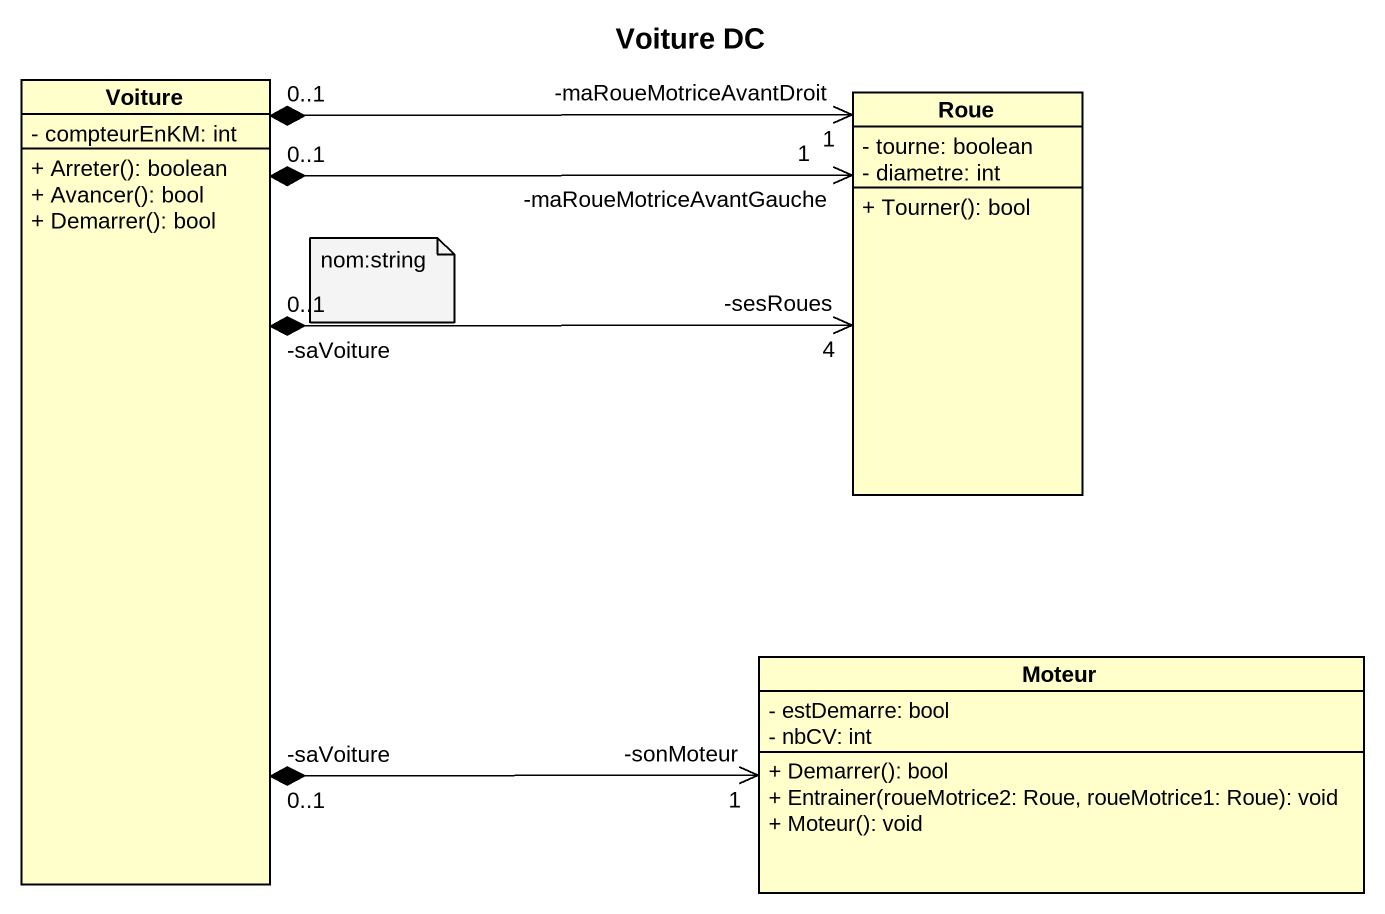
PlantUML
@startuml
title Voiture DC
hide circle
hide empty members
skinparam classAttributeIconSize 0
class Voiture {
  - compteurEnKM: int
  + Arreter(): boolean
  + Avancer(): bool
  + Demarrer(): bool
}
class Roue {
  - tourne: boolean
  - diametre: int
  + Tourner(): bool
}
class Moteur {
  - estDemarre: bool
  - nbCV: int
  + Demarrer(): bool
  + Entrainer(roueMotrice2: Roue, roueMotrice1: Roue): void
  + Moteur(): void
}
Roue "-sesRoues\n4" <-left-* "-saVoiture\n0..1" Voiture
Roue "-maRoueMotriceAvantDroit\n1" <-left-* "0..1" Voiture
Roue "-maRoueMotriceAvantGauche\n1" <-left-* "0..1" Voiture
Moteur "-sonMoteur\n1" <-left-* "-saVoiture\n0..1" Voiture
note as N1
  nom:string
end note
@enduml
